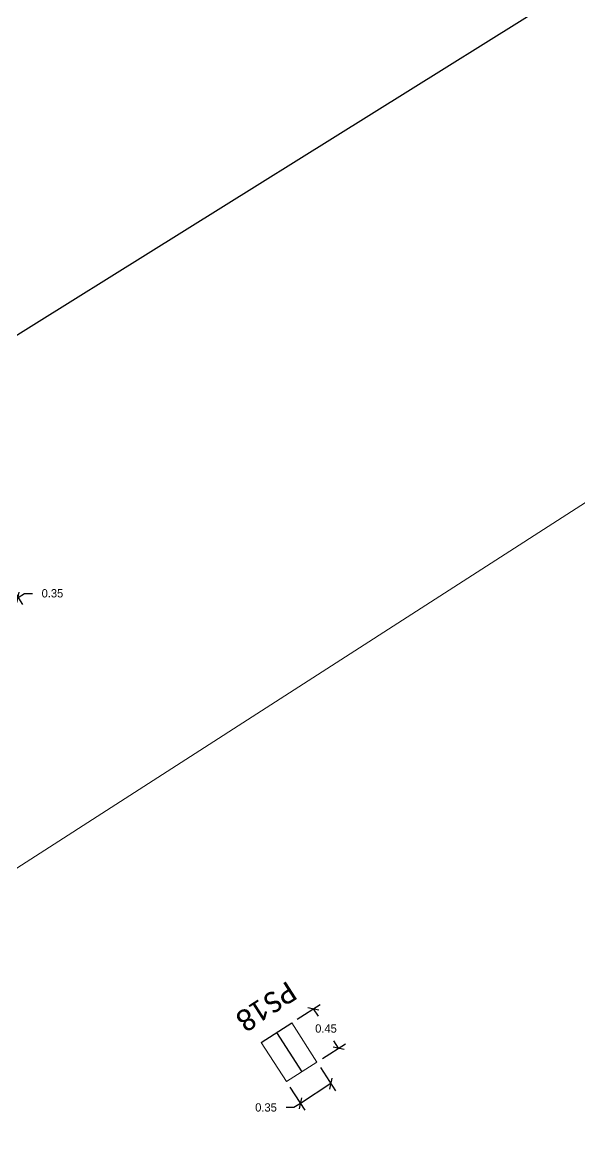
# Model space of a CAD drawing. Header units: metres. Extents: x 448 to 592, y 494 to 631.
# Drawn here: x 537.08 to 542.45, y 551.9 to 562.58 of the extents above; entities that cross this region are included whole.
import ezdxf

# ---------------------------------------------------------------- set-up
doc = ezdxf.new("R2010")
doc.units = ezdxf.units.M
doc.layers.add('0-AR-TXT-2', color=7, linetype='Continuous', lineweight=5, true_color=0xae3800)
doc.layers.add('00-AUX-7', color=7, linetype='Continuous', lineweight=25, true_color=0xff8000)
for name, color, linetype, lineweight in [('1-AR-PILARES', 7, 'Continuous', 5), ('1-AR-VISTA', 7, 'Continuous', 5), ('SECC_COTAS', 255, 'Continuous', 9)]:
    doc.layers.add(name, color=color, linetype=linetype, lineweight=lineweight)
doc.styles.add('Calibri', font='calibri.ttf', dxfattribs={"height": 0.2})
doc.dimstyles.get("Standard").update_dxf_attribs({"dimtxt": 0.18, "dimasz": 0.18, "dimexe": 0.18, "dimexo": 0.0625, "dimgap": 0.09, "dimtad": 0, "dimtih": 1, "dimtoh": 1, "dimzin": 0, "dimdsep": 46, "dimtxsty": 'Standard', "dimcen": 0.09, "dimadec": 0, "dimazin": 0, "dimtfac": 1, "dimtdec": 4, "dimtofl": 0, "dimtmove": 0, "dimatfit": 3, "dimfxl": 1, "dimtolj": 1, "dimtzin": 0, "dimarcsym": 0})

# ---------------------------------------------------------------- blocks, each defined once
blk = doc.blocks.new('_Oblique')
at = {"color": 0, "linetype": 'ByBlock', "lineweight": -2}
blk.add_line((-0.5, -0.5), (0.5, 0.5), dxfattribs=at)
blk = doc.blocks.new('*D331')
at = {"layer": 'Defpoints', "color": 0, "transparency": 16777216}
for p in [(539.673, 552.936), (540.125, 552.692), (539.916, 552.558)]:
    blk.add_point(p, dxfattribs=at)
at = {"layer": 'SECC_COTAS', "color": 0, "lineweight": -2, "transparency": 16777216}
for p, q in [((539.725, 552.97), (539.948, 553.114)), ((539.881, 553.071), (539.926, 553.001)), ((539.969, 552.592), (540.192, 552.735)), ((540.125, 552.692), (540.08, 552.761))]:
    blk.add_line(p, q, dxfattribs=at)
at = {"layer": 'SECC_COTAS', "color": 0, "lineweight": -2, "transparency": 16777216, "xscale": 0.075, "yscale": 0.075, "zscale": 0.075}
for p, rotation in [((539.881, 553.071), 122.75532756628), ((540.125, 552.692), 302.75532756628)]:
    blk.add_blockref('_Oblique', p, dxfattribs=dict(at, rotation=rotation))
at = {"layer": 'SECC_COTAS', "color": 0, "transparency": 16777216, "insert": (540.003, 552.881), "char_height": 0.08, "attachment_point": 5}
blk.add_mtext('\\A1;0.45', dxfattribs=at)
blk = doc.blocks.new('*D332')
at = {"layer": 'Defpoints', "color": 0, "transparency": 16777216}
for p in [(539.916, 552.558), (539.622, 552.369), (539.756, 552.16)]:
    blk.add_point(p, dxfattribs=at)
at = {"layer": 'SECC_COTAS', "color": 0, "lineweight": -2, "transparency": 16777216}
for p, q in [((539.95, 552.505), (540.094, 552.282)), ((539.656, 552.316), (539.799, 552.093)), ((540.05, 552.35), (539.756, 552.16)), ((539.693, 552.12), (539.618, 552.12)), ((539.756, 552.16), (539.693, 552.12))]:
    blk.add_line(p, q, dxfattribs=at)
at = {"layer": 'SECC_COTAS', "color": 0, "lineweight": -2, "transparency": 16777216, "xscale": 0.075, "yscale": 0.075, "zscale": 0.075}
for p, rotation in [((540.05, 552.35), 32.75532756626375), ((539.756, 552.16), 212.7553275662638)]:
    blk.add_blockref('_Oblique', p, dxfattribs=dict(at, rotation=rotation))
at = {"layer": 'SECC_COTAS', "color": 0, "transparency": 16777216, "insert": (539.425, 552.12), "char_height": 0.08, "attachment_point": 5}
blk.add_mtext('\\A1;0.35', dxfattribs=at)
blk = doc.blocks.new('*D350')
at = {"layer": 'Defpoints', "color": 0, "transparency": 16777216}
for p in [(536.967, 557.141), (537.036, 557.035), (536.673, 556.952)]:
    blk.add_point(p, dxfattribs=at)
at = {"layer": 'SECC_COTAS', "color": 0, "lineweight": -2, "transparency": 16777216}
for p, q in [((536.741, 556.846), (537.036, 557.035)), ((537.001, 557.089), (537.079, 556.968)), ((537.036, 557.035), (537.099, 557.076)), ((537.099, 557.076), (537.174, 557.076)), ((536.707, 556.899), (536.785, 556.779))]:
    blk.add_line(p, q, dxfattribs=at)
at = {"layer": 'SECC_COTAS', "color": 0, "lineweight": -2, "transparency": 16777216, "xscale": 0.075, "yscale": 0.075, "zscale": 0.075}
for p, rotation in [((537.036, 557.035), 32.75532756625815), ((536.741, 556.846), 212.7553275662582)]:
    blk.add_blockref('_Oblique', p, dxfattribs=dict(at, rotation=rotation))
at = {"layer": 'SECC_COTAS', "color": 0, "transparency": 16777216, "insert": (537.367, 557.076), "char_height": 0.08, "attachment_point": 5}
blk.add_mtext('\\A1;0.35', dxfattribs=at)

msp = doc.modelspace()

# ---------------------------------------------------------------- linework, layer by layer
at = {"color": 6}
msp.add_line((565.176, 577.139), (512.692, 544.371), dxfattribs=at)
at = {"layer": '00-AUX-7', "color": 1}
for p, q in [((539.378, 552.747), (539.673, 552.936)), ((539.378, 552.747), (539.673, 552.936)), ((539.526, 552.842), (539.769, 552.463)), ((539.526, 552.842), (539.769, 552.463))]:
    msp.add_line(p, q, dxfattribs=at)
at = {"layer": '1-AR-PILARES', "color": 1}
msp.add_line((539.673, 552.936), (539.378, 552.747), dxfattribs=at)
at = {"layer": '1-AR-PILARES'}
for p, q in [((539.916, 552.558), (539.673, 552.936)), ((539.378, 552.747), (539.622, 552.369)), ((539.622, 552.369), (539.916, 552.558))]:
    msp.add_line(p, q, dxfattribs=at)
at = {"layer": '1-AR-VISTA'}
msp.add_line((565.365, 572.662), (502.99, 532.533), dxfattribs=at)

# ---------------------------------------------------------------- dimensions: what is measured, and where the dimension line sits
at = {"layer": 'SECC_COTAS'}
for p1, p2, distance, picture, middle in [((536.673, 556.952), (536.967, 557.141), -0.126, '*D350', (537.367, 557.076)), ((539.916, 552.558), (539.622, 552.369), 0.248, '*D332', (539.425, 552.12))]:
    dim = msp.add_aligned_dim(p1=p1, p2=p2, distance=distance, dimstyle='Standard', override={"dimtxt": 0.08, "dimasz": 0.075, "dimexe": 0.08, "dimgap": 0.08, "dimdec": 2, "dimblk1": 'Oblique', "dimblk2": 'Oblique', "dimsah": 1}, dxfattribs=at)
    dim.commit()
    dim.dimension.update_dxf_attribs({"geometry": picture, "text_midpoint": middle})

# ---------------------------------------------------------------- next in the draw order: texts
at = {"layer": '0-AR-TXT-2', "color": 3, "insert": (539.742, 553.178), "char_height": 0.2, "width": 0.7616, "attachment_point": 1, "rotation": 212.7553, "style": 'Calibri', "bg_fill": 3, "box_fill_scale": 1.25, "bg_fill_color": 256, "bg_fill_true_color": 13158600, "bg_fill_transparency": 0}
msp.add_mtext('PS18', dxfattribs=at)

# ---------------------------------------------------------------- next in the draw order: dimensions: what is measured, and where the dimension line sits
at = {"layer": 'SECC_COTAS'}
dim = msp.add_aligned_dim(p1=(539.673, 552.936), p2=(539.916, 552.558), distance=0.248, dimstyle='Standard', override={"dimtxt": 0.08, "dimasz": 0.075, "dimexe": 0.08, "dimgap": 0.08, "dimdec": 2, "dimblk1": 'Oblique', "dimblk2": 'Oblique', "dimsah": 1}, dxfattribs=at)
dim.commit()
dim.dimension.update_dxf_attribs({"geometry": '*D331', "text_midpoint": (540.003, 552.881)})

doc.saveas('drawing.dxf')
